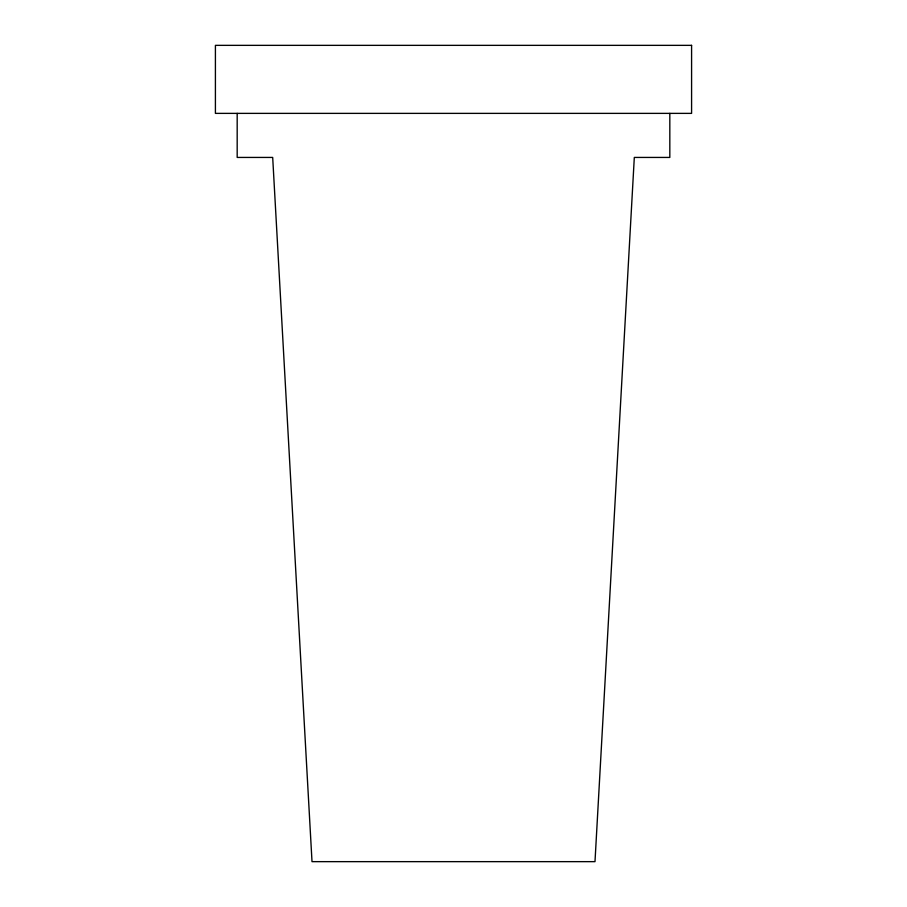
<?xml version="1.0" encoding="UTF-8"?>
<svg xmlns="http://www.w3.org/2000/svg" width="907" height="907" viewBox="0 0 907 907"><rect width="100%" height="100%" fill="white"/><g stroke="black" fill="none" stroke-linecap="round" stroke-linejoin="round"><path stroke-width="1.36" d="M669.819 113.375L669.819 157.433L634.31 157.433L594.992 861.65L312.008 861.65L272.69 157.433L237.18 157.433L237.18 113.375M691.587 45.35L215.412 45.35L215.412 113.375L691.587 113.375L691.587 45.35"/></g></svg>
